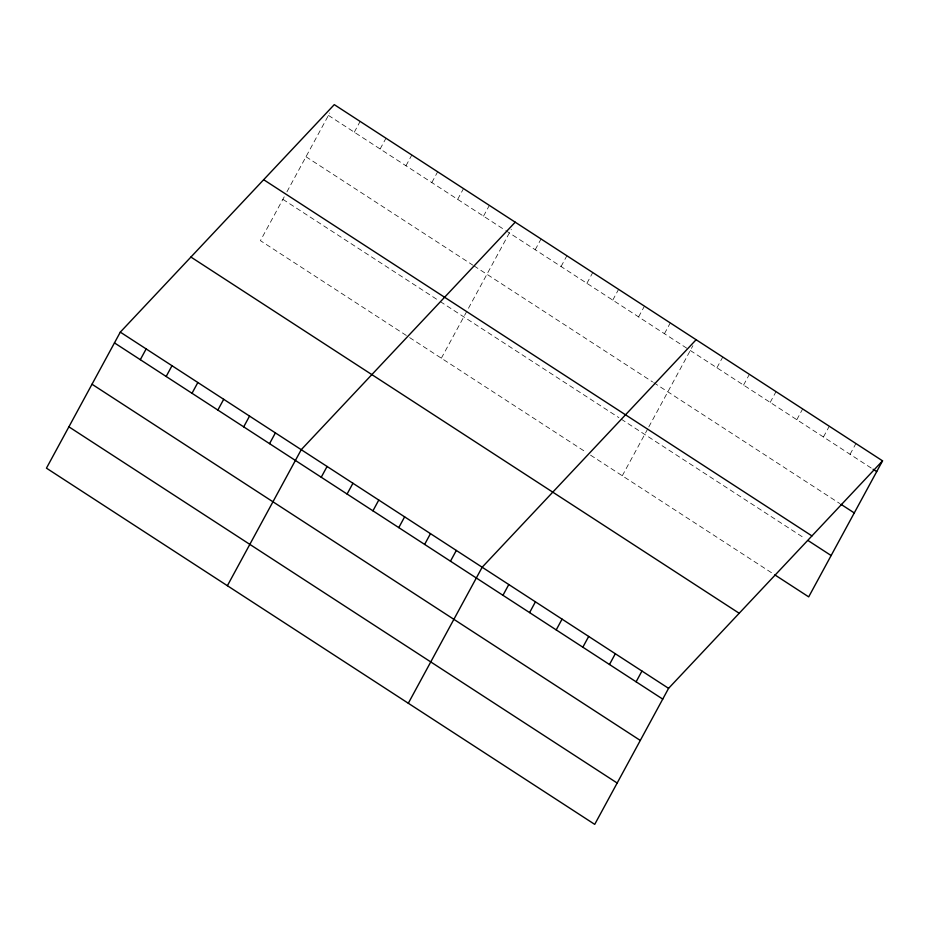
<?xml version="1.0" encoding="UTF-8"?>
<svg xmlns="http://www.w3.org/2000/svg" width="929" height="929" viewBox="0 0 929 929"><rect width="100%" height="100%" fill="white"/><g stroke="black" fill="none" stroke-linecap="round" stroke-linejoin="round"><path stroke-width="0.7" stroke-dasharray="4.64 3.48" d="M284.228 196.82L260.422 240.657L408.446 336.832M286.945 191.804L329.737 113.001M354.286 132.185L360.127 121.42M380.124 148.977L385.976 138.212M405.973 165.768L411.826 155.004M431.822 182.56L437.664 171.795M457.672 199.352L463.513 188.587M483.521 216.143L489.362 205.379M441.345 358.211L511.31 229.358M535.209 249.738L541.061 238.974M561.058 266.53L566.899 255.765M586.907 283.322L592.748 272.557M612.757 300.113L618.598 289.349M638.595 316.905L644.447 306.14M664.444 333.697L670.285 322.932M622.279 475.764L648.128 428.153M648.802 426.899L692.895 345.704M716.921 367.791L722.774 357.026M743.548 385.094L749.401 374.329M770.187 402.396L776.029 391.632M796.815 419.699L802.656 408.934M823.442 437.002L829.295 426.237M850.07 454.304L855.923 443.539M328.436 115.393L504.668 229.893M505.84 230.647L686.763 348.201M690.293 350.488L871.866 468.46M305.989 156.734L472.826 265.125M473.999 265.88L652.576 381.9M653.749 382.667L839.735 503.506M282.869 199.317L437.942 300.079M440.3 301.6L618.877 417.632M621.222 419.153L804.502 538.228M409.631 337.599L585.862 452.098M590.554 455.152L773.59 574.064"/><path stroke-width="1.39" d="M120.305 332.129L46.45 468.158L594.723 824.371L668.578 688.343L882.55 460.842L334.277 104.629L120.305 332.129L668.578 688.343M140.314 359.686L146.155 348.921M166.163 376.477L172.004 365.712M192.013 393.269L197.854 382.504M217.85 410.061L223.703 399.296M243.7 426.852L249.541 416.099M269.549 443.656L275.39 432.891M227.384 585.711L301.24 449.682L515.212 222.182M321.237 477.239L327.089 466.474M347.086 494.031L352.939 483.266M372.935 510.822L378.777 500.057M398.785 527.614L404.626 516.849M424.634 544.406L430.475 533.641M450.472 561.197L456.325 550.433M408.307 703.265L482.174 567.224L696.135 339.724M502.961 595.292L508.802 584.527M529.588 612.594L535.429 601.829M556.216 629.897L562.057 619.132M582.843 647.199L588.696 636.435M609.47 664.502L615.323 653.737M636.11 681.805L641.951 671.04M882.55 460.842L808.694 596.871L774.798 574.854M873.074 469.238L876.709 471.595M840.942 504.284L854.262 512.936M263.673 179.703L811.946 535.917M808.137 540.585L831.13 555.53M190.921 257.054L739.194 613.268M114.464 342.894L662.737 699.107M92.017 384.234L640.29 740.436M68.897 426.829L617.17 783.031"/></g></svg>
